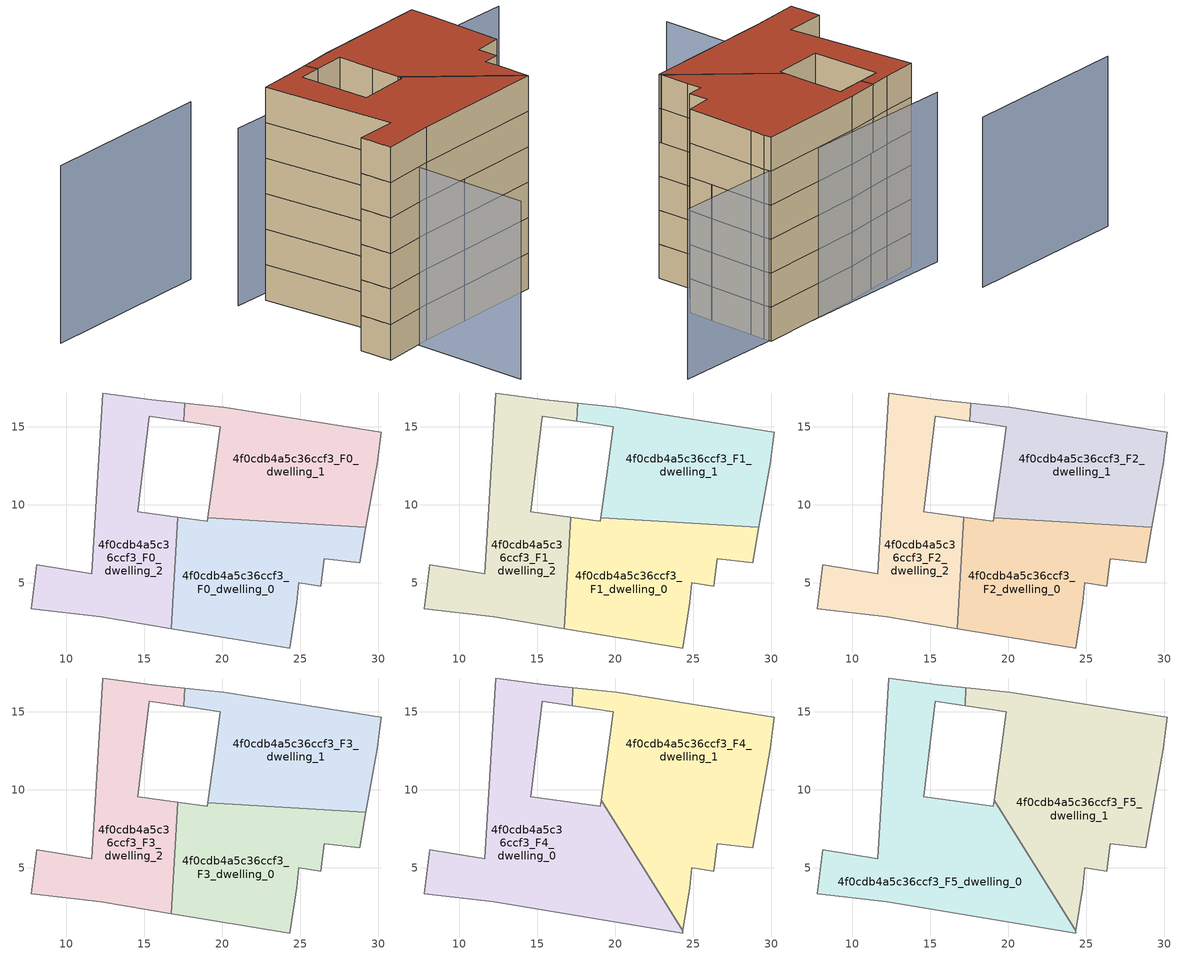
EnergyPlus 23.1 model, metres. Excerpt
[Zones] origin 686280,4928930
4f0cdb4a5c36ccf3_F0_dwelling_0
 floor ground (EU_floor_Construction): 29.2,8.54 28.8,6.29 26.52,6.54 26.29,4.79 24.88,4.98 24.75,3.71 24.3,0.82 16.71,2.06 17.15,9.2 19.02,8.95 19.05,9.16 z0
 wall adiabatic (EU_wall_Construction): 16.71,2.06 24.3,0.82 24.75,3.71 24.88,4.98 26.29,4.79 26.52,6.54 28.8,6.29 29.2,8.54 / 19.05,9.16 19.02,8.95 17.15,9.2 z0:3
 wall to 4f0cdb4a5c36ccf3_F0_dwelling_2 (EU_wall_Construction): 17.15,9.2 16.71,2.06 z0:3
 wall to 4f0cdb4a5c36ccf3_F0_dwelling_1 (EU_wall_Construction): 29.2,8.54 19.05,9.16 z0:3
4f0cdb4a5c36ccf3_F0_dwelling_1
 floor ground (EU_floor_Construction): 30.19,14.65 30.09,13.91 29.92,12.62 29.2,8.54 19.05,9.16 19.45,11.88 19.87,15.01 17.52,15.35 17.59,16.52 20.08,16.26 z0
 wall adiabatic (EU_wall_Construction): 29.2,8.54 29.92,12.62 30.09,13.91 30.19,14.65 20.08,16.26 17.59,16.52 / 17.52,15.35 19.87,15.01 19.45,11.88 19.05,9.16 z0:3
 wall to 4f0cdb4a5c36ccf3_F0_dwelling_2 (EU_wall_Construction): 17.59,16.52 17.52,15.35 z0:3
4f0cdb4a5c36ccf3_F0_dwelling_2
 floor ground (EU_floor_Construction): 17.59,16.52 17.52,15.35 15.31,15.67 14.56,9.54 17.15,9.2 16.71,2.06 12.2,2.8 7.73,3.34 8.09,6.15 11.62,5.59 12.32,17.16 15.46,16.74 z0
 wall adiabatic (EU_wall_Construction): 17.59,16.52 15.46,16.74 12.32,17.16 11.62,5.59 8.09,6.15 7.73,3.34 12.2,2.8 16.71,2.06 / 17.15,9.2 14.56,9.54 15.31,15.67 17.52,15.35 z0:3
4f0cdb4a5c36ccf3_F1_dwelling_0
 floor to 4f0cdb4a5c36ccf3_F0_dwelling_0 (EU_floor_Construction): 29.2,8.54 28.8,6.29 26.52,6.54 26.28,4.79 24.88,4.98 24.75,3.71 24.3,0.82 16.71,2.06 17.15,9.2 19.02,8.95 19.05,9.16 z3
 wall adiabatic (EU_wall_Construction): 16.71,2.06 24.3,0.82 24.75,3.71 24.88,4.98 26.29,4.79 26.52,6.54 28.8,6.29 29.2,8.54 / 19.05,9.16 19.02,8.95 17.15,9.2 z3:6
 wall to 4f0cdb4a5c36ccf3_F1_dwelling_2 (EU_wall_Construction): 17.15,9.2 16.71,2.06 z3:6
 wall to 4f0cdb4a5c36ccf3_F1_dwelling_1 (EU_wall_Construction): 29.2,8.54 19.05,9.16 z3:6
4f0cdb4a5c36ccf3_F1_dwelling_1
 floor to 4f0cdb4a5c36ccf3_F0_dwelling_1 (EU_floor_Construction): 30.19,14.65 30.09,13.91 29.92,12.62 29.2,8.54 19.05,9.16 19.45,11.88 19.87,15.01 17.52,15.35 17.59,16.52 20.08,16.26 z3
 wall adiabatic (EU_wall_Construction): 29.2,8.54 29.92,12.62 30.09,13.91 30.19,14.65 20.08,16.26 17.59,16.52 / 17.52,15.35 19.87,15.01 19.45,11.88 19.05,9.16 z3:6
 wall to 4f0cdb4a5c36ccf3_F1_dwelling_2 (EU_wall_Construction): 17.59,16.52 17.52,15.35 z3:6
4f0cdb4a5c36ccf3_F1_dwelling_2
 floor to 4f0cdb4a5c36ccf3_F0_dwelling_2 (EU_floor_Construction): 17.59,16.52 17.52,15.35 15.31,15.67 14.56,9.54 17.15,9.2 16.71,2.06 12.2,2.8 7.73,3.34 8.09,6.15 11.62,5.59 12.32,17.16 15.46,16.74 z3
 wall adiabatic (EU_wall_Construction): 17.59,16.52 15.46,16.74 12.32,17.16 11.62,5.59 8.09,6.15 7.73,3.34 12.2,2.8 16.71,2.06 / 17.15,9.2 14.56,9.54 15.31,15.67 17.52,15.35 z3:6
4f0cdb4a5c36ccf3_F2_dwelling_0
 floor to 4f0cdb4a5c36ccf3_F1_dwelling_0 (EU_floor_Construction): 29.2,8.54 28.8,6.29 26.52,6.54 26.28,4.79 24.88,4.98 24.75,3.71 24.3,0.82 16.71,2.06 17.15,9.2 19.02,8.95 19.05,9.16 z6
 wall adiabatic (EU_wall_Construction): 16.71,2.06 24.3,0.82 24.75,3.71 24.88,4.98 26.29,4.79 26.52,6.54 28.8,6.29 29.2,8.54 / 19.05,9.16 19.02,8.95 17.15,9.2 z6:9
 wall to 4f0cdb4a5c36ccf3_F2_dwelling_2 (EU_wall_Construction): 17.15,9.2 16.71,2.06 z6:9
 wall to 4f0cdb4a5c36ccf3_F2_dwelling_1 (EU_wall_Construction): 29.2,8.54 19.05,9.16 z6:9
4f0cdb4a5c36ccf3_F2_dwelling_1
 floor to 4f0cdb4a5c36ccf3_F1_dwelling_1 (EU_floor_Construction): 30.19,14.65 30.09,13.91 29.92,12.62 29.2,8.54 19.05,9.16 19.45,11.88 19.87,15.01 17.52,15.35 17.59,16.52 20.08,16.26 z6
 wall adiabatic (EU_wall_Construction): 29.2,8.54 29.92,12.62 30.09,13.91 30.19,14.65 20.08,16.26 17.59,16.52 / 17.52,15.35 19.87,15.01 19.45,11.88 19.05,9.16 z6:9
 wall to 4f0cdb4a5c36ccf3_F2_dwelling_2 (EU_wall_Construction): 17.59,16.52 17.52,15.35 z6:9
4f0cdb4a5c36ccf3_F2_dwelling_2
 floor to 4f0cdb4a5c36ccf3_F1_dwelling_2 (EU_floor_Construction): 17.59,16.52 17.52,15.35 15.31,15.67 14.56,9.54 17.15,9.2 16.71,2.06 12.2,2.8 7.73,3.34 8.09,6.15 11.62,5.59 12.32,17.16 15.46,16.74 z6
 wall adiabatic (EU_wall_Construction): 17.59,16.52 15.46,16.74 12.32,17.16 11.62,5.59 8.09,6.15 7.73,3.34 12.2,2.8 16.71,2.06 / 17.15,9.2 14.56,9.54 15.31,15.67 17.52,15.35 z6:9
4f0cdb4a5c36ccf3_F3_dwelling_0
 floor to 4f0cdb4a5c36ccf3_F2_dwelling_0 (EU_floor_Construction): 29.2,8.54 28.8,6.29 26.52,6.54 26.28,4.79 24.88,4.98 24.75,3.71 24.3,0.82 16.71,2.06 17.15,9.2 19.02,8.95 19.05,9.16 z9
 wall adiabatic (EU_wall_Construction): 16.71,2.06 24.3,0.82 24.75,3.71 24.88,4.98 26.29,4.79 26.52,6.54 28.8,6.29 29.2,8.54 / 19.05,9.16 19.02,8.95 17.15,9.2 z9:12
 wall to 4f0cdb4a5c36ccf3_F3_dwelling_2 (EU_wall_Construction): 17.15,9.2 16.71,2.06 z9:12
 wall to 4f0cdb4a5c36ccf3_F3_dwelling_1 (EU_wall_Construction): 29.2,8.54 19.05,9.16 z9:12
4f0cdb4a5c36ccf3_F3_dwelling_1
 floor to 4f0cdb4a5c36ccf3_F2_dwelling_1 (EU_floor_Construction): 30.19,14.65 30.09,13.91 29.92,12.62 29.2,8.54 19.05,9.16 19.45,11.88 19.87,15.01 17.52,15.35 17.59,16.52 20.08,16.26 z9
 wall adiabatic (EU_wall_Construction): 29.2,8.54 29.92,12.62 30.09,13.91 30.19,14.65 20.08,16.26 17.59,16.52 / 17.52,15.35 19.87,15.01 19.45,11.88 19.05,9.16 z9:12
 wall to 4f0cdb4a5c36ccf3_F3_dwelling_2 (EU_wall_Construction): 17.59,16.52 17.52,15.35 z9:12
4f0cdb4a5c36ccf3_F3_dwelling_2
 floor to 4f0cdb4a5c36ccf3_F2_dwelling_2 (EU_floor_Construction): 17.59,16.52 17.52,15.35 15.31,15.67 14.56,9.54 17.15,9.2 16.71,2.06 12.2,2.8 7.73,3.34 8.09,6.15 11.62,5.59 12.32,17.16 15.46,16.74 z9
 wall adiabatic (EU_wall_Construction): 17.59,16.52 15.46,16.74 12.32,17.16 11.62,5.59 8.09,6.15 7.73,3.34 12.2,2.8 16.71,2.06 / 17.15,9.2 14.56,9.54 15.31,15.67 17.52,15.35 z9:12
4f0cdb4a5c36ccf3_F4_dwelling_0
 floor to 4f0cdb4a5c36ccf3_F3_dwelling_0 (EU_floor_Construction): 19.18,9.15 24.32,0.97 24.3,0.82 16.71,2.06 17.15,9.2 19.02,8.95 19.05,9.16 z12
 floor to 4f0cdb4a5c36ccf3_F3_dwelling_1 (EU_floor_Construction): 19.07,9.32 19.18,9.15 19.05,9.16 z12
 floor to 4f0cdb4a5c36ccf3_F3_dwelling_2 (EU_floor_Construction): 17.24,16.55 17.23,15.4 15.31,15.67 14.56,9.54 17.15,9.2 16.71,2.06 12.2,2.8 7.73,3.34 8.09,6.15 11.62,5.59 12.32,17.16 15.46,16.74 z12
 wall adiabatic (EU_wall_Construction): 17.24,16.55 15.46,16.74 12.32,17.16 11.62,5.59 8.09,6.15 7.73,3.34 12.2,2.8 24.3,0.82 24.32,0.97 / 19.02,8.95 14.56,9.54 15.31,15.67 17.23,15.4 / 19.02,8.95 19.07,9.32 z12:15
 wall to 4f0cdb4a5c36ccf3_F4_dwelling_1 (EU_wall_Construction): 17.23,15.4 17.24,16.55 / 24.32,0.97 19.07,9.32 z12:15
4f0cdb4a5c36ccf3_F4_dwelling_1
 floor to 4f0cdb4a5c36ccf3_F3_dwelling_0 (EU_floor_Construction): 29.2,8.54 28.8,6.29 26.52,6.54 26.28,4.79 24.88,4.98 24.75,3.71 24.32,0.97 19.18,9.15 z12
 floor to 4f0cdb4a5c36ccf3_F3_dwelling_1 (EU_floor_Construction): 30.19,14.65 30.09,13.91 29.92,12.62 29.2,8.54 19.18,9.15 19.07,9.32 19.45,11.88 19.87,15.01 17.52,15.35 17.59,16.52 20.08,16.26 z12
 floor to 4f0cdb4a5c36ccf3_F3_dwelling_2 (EU_floor_Construction): 17.59,16.52 17.52,15.35 17.23,15.4 17.24,16.55 z12
 wall adiabatic (EU_wall_Construction): 24.32,0.97 24.75,3.71 24.88,4.98 26.29,4.79 26.52,6.54 28.8,6.29 29.92,12.62 30.09,13.91 30.19,14.65 20.08,16.26 17.24,16.55 / 17.23,15.4 19.87,15.01 19.45,11.88 19.07,9.32 z12:15
4f0cdb4a5c36ccf3_F5_dwelling_0
 floor to 4f0cdb4a5c36ccf3_F4_dwelling_0 (EU_floor_Construction): 17.24,16.55 17.23,15.4 15.31,15.67 14.56,9.54 19.02,8.95 19.07,9.32 24.32,0.97 24.3,0.82 12.2,2.8 7.73,3.34 8.09,6.15 11.62,5.59 12.32,17.16 15.46,16.74 z15
 wall adiabatic (EU_wall_Construction): 17.24,16.55 15.46,16.74 12.32,17.16 11.62,5.59 8.09,6.15 7.73,3.34 12.2,2.8 24.3,0.82 24.32,0.97 / 19.02,8.95 14.56,9.54 15.31,15.67 17.23,15.4 / 19.02,8.95 19.07,9.32 z15:18
 wall to 4f0cdb4a5c36ccf3_F5_dwelling_1 (EU_wall_Construction): 17.23,15.4 17.24,16.55 / 24.32,0.97 19.07,9.32 z15:18
 roof outside (EU_roof_Construction): 24.3,0.82 24.32,0.97 19.07,9.32 19.02,8.95 14.56,9.54 15.31,15.67 17.23,15.4 17.24,16.55 15.46,16.74 12.32,17.16 11.62,5.59 8.09,6.15 7.73,3.34 12.2,2.8 z18
4f0cdb4a5c36ccf3_F5_dwelling_1
 floor to 4f0cdb4a5c36ccf3_F4_dwelling_1 (EU_floor_Construction): 30.19,14.65 30.09,13.91 29.92,12.62 28.8,6.29 26.52,6.54 26.28,4.79 24.88,4.98 24.75,3.71 24.32,0.97 19.07,9.32 19.45,11.88 19.87,15.01 17.23,15.4 17.24,16.55 20.08,16.26 z15
 wall adiabatic (EU_wall_Construction): 24.32,0.97 24.75,3.71 24.88,4.98 26.29,4.79 26.52,6.54 28.8,6.29 29.92,12.62 30.09,13.91 30.19,14.65 20.08,16.26 17.24,16.55 / 17.23,15.4 19.87,15.01 19.45,11.88 19.07,9.32 z15:18
 roof outside (EU_roof_Construction): 26.29,4.79 26.52,6.54 28.8,6.29 29.92,12.62 30.09,13.91 30.19,14.65 20.08,16.26 17.24,16.55 17.23,15.4 19.87,15.01 19.45,11.88 19.07,9.32 24.32,0.97 24.75,3.71 24.88,4.98 z18
shading: 10.38,18.45 39.75,12.53 / 13.26,17.03 9.81,-7.02 / 12.67,24.03 -2.41,26.76 z0:15
[Building]
EU S2 Campaign: North Axis=0; Terrain=City; Solar Distribution=FullExterior
[Site:Location]
Bologna: Latitude=44.5; Longitude=11.25; Time Zone=1; Elevation=37
[SizingPeriod:WeatherFileDays]
AnnualSizingPeriod: Begin Month=1; Begin Day of Month=1; End Month=12; End Day of Month=31; Day of Week for Start Day=Monday; Use Weather File Daylight Saving Period=No; Use Weather File Rain and Snow Indicators=No
[MATERIAL]
EU_InternalMass_Material: Roughness=MediumRough; Thickness=0.1; Conductivity=1; Density=1800; Specific Heat=900; Thermal Absorptance=0.9; Solar Absorptance=0.7; Visible Absorptance=0.7
[MATERIAL:NOMASS] Roughness=MediumRough; Thermal Absorptance=0.9; Solar Absorptance=0.7; Visible Absorptance=0.7
Name | Thermal Resistance
EU_wall_NoMass | 0.905828
EU_roof_NoMass | 0.37593
EU_floor_NoMass | 0.67114
[CONSTRUCTION]
EU_wall_Construction: EU_wall_NoMass
EU_roof_Construction: EU_roof_NoMass
EU_floor_Construction: EU_floor_NoMass
EU_InternalMass_Construction: EU_InternalMass_Material
[ZONE] Type=1; Multiplier=1; Ceiling Height=autocalculate; Floor Area=autocalculate; Part of Total Floor Area=Yes
Name | Volume
4f0cdb4a5c36ccf3_F0_dwelling_0 | 213.724
4f0cdb4a5c36ccf3_F1_dwelling_0; 4f0cdb4a5c36ccf3_F2_dwelling_0; 4f0cdb4a5c36ccf3_F3_dwelling_0 | 213.723
4f0cdb4a5c36ccf3_F4_dwelling_0 | 320.574
4f0cdb4a5c36ccf3_F5_dwelling_0 | 320.583
4f0cdb4a5c36ccf3_F0_dwelling_1 | 213.732
4f0cdb4a5c36ccf3_F1_dwelling_1; 4f0cdb4a5c36ccf3_F2_dwelling_1; 4f0cdb4a5c36ccf3_F3_dwelling_1 | 213.731
4f0cdb4a5c36ccf3_F4_dwelling_1 | 320.572
4f0cdb4a5c36ccf3_F5_dwelling_1 | 320.575
4f0cdb4a5c36ccf3_F0_dwelling_2; 4f0cdb4a5c36ccf3_F1_dwelling_2; 4f0cdb4a5c36ccf3_F2_dwelling_2; 4f0cdb4a5c36ccf3_F3_dwelling_2 | 213.71
[INTERNALMASS] Construction=EU_InternalMass_Construction
Name | Zone or ZoneList | Surface Area
4f0cdb4a5c36ccf3_F0_dwelling_0_EU_InternalMass | 4f0cdb4a5c36ccf3_F0_dwelling_0 | 71.2423
4f0cdb4a5c36ccf3_F0_dwelling_1_EU_InternalMass | 4f0cdb4a5c36ccf3_F0_dwelling_1 | 71.2447
4f0cdb4a5c36ccf3_F0_dwelling_2_EU_InternalMass | 4f0cdb4a5c36ccf3_F0_dwelling_2 | 71.2367
4f0cdb4a5c36ccf3_F1_dwelling_0_EU_InternalMass | 4f0cdb4a5c36ccf3_F1_dwelling_0 | 71.2423
4f0cdb4a5c36ccf3_F1_dwelling_1_EU_InternalMass | 4f0cdb4a5c36ccf3_F1_dwelling_1 | 71.2447
4f0cdb4a5c36ccf3_F1_dwelling_2_EU_InternalMass | 4f0cdb4a5c36ccf3_F1_dwelling_2 | 71.2367
4f0cdb4a5c36ccf3_F2_dwelling_0_EU_InternalMass | 4f0cdb4a5c36ccf3_F2_dwelling_0 | 71.2423
4f0cdb4a5c36ccf3_F2_dwelling_1_EU_InternalMass | 4f0cdb4a5c36ccf3_F2_dwelling_1 | 71.2447
4f0cdb4a5c36ccf3_F2_dwelling_2_EU_InternalMass | 4f0cdb4a5c36ccf3_F2_dwelling_2 | 71.2367
4f0cdb4a5c36ccf3_F3_dwelling_0_EU_InternalMass | 4f0cdb4a5c36ccf3_F3_dwelling_0 | 71.2423
4f0cdb4a5c36ccf3_F3_dwelling_1_EU_InternalMass | 4f0cdb4a5c36ccf3_F3_dwelling_1 | 71.2447
4f0cdb4a5c36ccf3_F3_dwelling_2_EU_InternalMass | 4f0cdb4a5c36ccf3_F3_dwelling_2 | 71.2367
4f0cdb4a5c36ccf3_F4_dwelling_0_EU_InternalMass | 4f0cdb4a5c36ccf3_F4_dwelling_0 | 106.861
4f0cdb4a5c36ccf3_F4_dwelling_1_EU_InternalMass | 4f0cdb4a5c36ccf3_F4_dwelling_1 | 106.859
4f0cdb4a5c36ccf3_F5_dwelling_0_EU_InternalMass | 4f0cdb4a5c36ccf3_F5_dwelling_0 | 106.861
4f0cdb4a5c36ccf3_F5_dwelling_1_EU_InternalMass | 4f0cdb4a5c36ccf3_F5_dwelling_1 | 106.859
[OTHEREQUIPMENT] Fuel Type=Electricity; Design Level Calculation Method=Watts/Area; Power per Zone Floor Area=1; Fraction Latent=0; Fraction Radiant=0; Fraction Lost=0; Carbon Dioxide Generation Rate=0; EndUse Subcategory=EU_Step8_InternalGains
Name | Zone or ZoneList or Space or SpaceList | Schedule
EU_Step8_InternalGain_4f0cdb4a5c36ccf3_F0_dwelling_0_f000 | 4f0cdb4a5c36ccf3_F0_dwelling_0 | EU_Step8_GainSchedule_4f0cdb4a5c36ccf3_F0_dwelling_0_f000
EU_Step8_InternalGain_4f0cdb4a5c36ccf3_F0_dwelling_1_f000 | 4f0cdb4a5c36ccf3_F0_dwelling_1 | EU_Step8_GainSchedule_4f0cdb4a5c36ccf3_F0_dwelling_1_f000
EU_Step8_InternalGain_4f0cdb4a5c36ccf3_F0_dwelling_2_f000 | 4f0cdb4a5c36ccf3_F0_dwelling_2 | EU_Step8_GainSchedule_4f0cdb4a5c36ccf3_F0_dwelling_2_f000
EU_Step8_InternalGain_4f0cdb4a5c36ccf3_F1_dwelling_0_f000 | 4f0cdb4a5c36ccf3_F1_dwelling_0 | EU_Step8_GainSchedule_4f0cdb4a5c36ccf3_F1_dwelling_0_f000
EU_Step8_InternalGain_4f0cdb4a5c36ccf3_F1_dwelling_1_f000 | 4f0cdb4a5c36ccf3_F1_dwelling_1 | EU_Step8_GainSchedule_4f0cdb4a5c36ccf3_F1_dwelling_1_f000
EU_Step8_InternalGain_4f0cdb4a5c36ccf3_F1_dwelling_2_f000 | 4f0cdb4a5c36ccf3_F1_dwelling_2 | EU_Step8_GainSchedule_4f0cdb4a5c36ccf3_F1_dwelling_2_f000
EU_Step8_InternalGain_4f0cdb4a5c36ccf3_F2_dwelling_0_f000 | 4f0cdb4a5c36ccf3_F2_dwelling_0 | EU_Step8_GainSchedule_4f0cdb4a5c36ccf3_F2_dwelling_0_f000
EU_Step8_InternalGain_4f0cdb4a5c36ccf3_F2_dwelling_1_f000 | 4f0cdb4a5c36ccf3_F2_dwelling_1 | EU_Step8_GainSchedule_4f0cdb4a5c36ccf3_F2_dwelling_1_f000
EU_Step8_InternalGain_4f0cdb4a5c36ccf3_F2_dwelling_2_f000 | 4f0cdb4a5c36ccf3_F2_dwelling_2 | EU_Step8_GainSchedule_4f0cdb4a5c36ccf3_F2_dwelling_2_f000
EU_Step8_InternalGain_4f0cdb4a5c36ccf3_F3_dwelling_0_f000 | 4f0cdb4a5c36ccf3_F3_dwelling_0 | EU_Step8_GainSchedule_4f0cdb4a5c36ccf3_F3_dwelling_0_f000
EU_Step8_InternalGain_4f0cdb4a5c36ccf3_F3_dwelling_1_f000 | 4f0cdb4a5c36ccf3_F3_dwelling_1 | EU_Step8_GainSchedule_4f0cdb4a5c36ccf3_F3_dwelling_1_f000
EU_Step8_InternalGain_4f0cdb4a5c36ccf3_F3_dwelling_2_f000 | 4f0cdb4a5c36ccf3_F3_dwelling_2 | EU_Step8_GainSchedule_4f0cdb4a5c36ccf3_F3_dwelling_2_f000
EU_Step8_InternalGain_4f0cdb4a5c36ccf3_F4_dwelling_0_f000 | 4f0cdb4a5c36ccf3_F4_dwelling_0 | EU_Step8_GainSchedule_4f0cdb4a5c36ccf3_F4_dwelling_0_f000
EU_Step8_InternalGain_4f0cdb4a5c36ccf3_F4_dwelling_1_f000 | 4f0cdb4a5c36ccf3_F4_dwelling_1 | EU_Step8_GainSchedule_4f0cdb4a5c36ccf3_F4_dwelling_1_f000
EU_Step8_InternalGain_4f0cdb4a5c36ccf3_F5_dwelling_0_f000 | 4f0cdb4a5c36ccf3_F5_dwelling_0 | EU_Step8_GainSchedule_4f0cdb4a5c36ccf3_F5_dwelling_0_f000
EU_Step8_InternalGain_4f0cdb4a5c36ccf3_F5_dwelling_1_f000 | 4f0cdb4a5c36ccf3_F5_dwelling_1 | EU_Step8_GainSchedule_4f0cdb4a5c36ccf3_F5_dwelling_1_f000
[ZONEVENTILATION:DESIGNFLOWRATE] Schedule=EU_AlwaysOn; Design Flow Rate Calculation Method=AirChanges/Hour; Air Changes per Hour=0.73129; Ventilation Type=Natural; Fan Pressure Rise=0; Fan Total Efficiency=1; Constant Term Coefficient=1; Temperature Term Coefficient=0; Velocity Term Coefficient=0; Velocity Squared Term Coefficient=0; Minimum Indoor Temperature=-100; Maximum Indoor Temperature=100; Delta Temperature=-100; Minimum Outdoor Temperature=-100; Maximum Outdoor Temperature=100; Maximum Wind Speed=40
Name | Zone or ZoneList or Space or SpaceList
EU_ConstantAir_4f0cdb4a5c36ccf3_F0_dwelling_0 | 4f0cdb4a5c36ccf3_F0_dwelling_0
EU_ConstantAir_4f0cdb4a5c36ccf3_F0_dwelling_1 | 4f0cdb4a5c36ccf3_F0_dwelling_1
EU_ConstantAir_4f0cdb4a5c36ccf3_F0_dwelling_2 | 4f0cdb4a5c36ccf3_F0_dwelling_2
EU_ConstantAir_4f0cdb4a5c36ccf3_F1_dwelling_0 | 4f0cdb4a5c36ccf3_F1_dwelling_0
EU_ConstantAir_4f0cdb4a5c36ccf3_F1_dwelling_1 | 4f0cdb4a5c36ccf3_F1_dwelling_1
EU_ConstantAir_4f0cdb4a5c36ccf3_F1_dwelling_2 | 4f0cdb4a5c36ccf3_F1_dwelling_2
EU_ConstantAir_4f0cdb4a5c36ccf3_F2_dwelling_0 | 4f0cdb4a5c36ccf3_F2_dwelling_0
EU_ConstantAir_4f0cdb4a5c36ccf3_F2_dwelling_1 | 4f0cdb4a5c36ccf3_F2_dwelling_1
EU_ConstantAir_4f0cdb4a5c36ccf3_F2_dwelling_2 | 4f0cdb4a5c36ccf3_F2_dwelling_2
EU_ConstantAir_4f0cdb4a5c36ccf3_F3_dwelling_0 | 4f0cdb4a5c36ccf3_F3_dwelling_0
EU_ConstantAir_4f0cdb4a5c36ccf3_F3_dwelling_1 | 4f0cdb4a5c36ccf3_F3_dwelling_1
EU_ConstantAir_4f0cdb4a5c36ccf3_F3_dwelling_2 | 4f0cdb4a5c36ccf3_F3_dwelling_2
EU_ConstantAir_4f0cdb4a5c36ccf3_F4_dwelling_0 | 4f0cdb4a5c36ccf3_F4_dwelling_0
EU_ConstantAir_4f0cdb4a5c36ccf3_F4_dwelling_1 | 4f0cdb4a5c36ccf3_F4_dwelling_1
EU_ConstantAir_4f0cdb4a5c36ccf3_F5_dwelling_0 | 4f0cdb4a5c36ccf3_F5_dwelling_0
EU_ConstantAir_4f0cdb4a5c36ccf3_F5_dwelling_1 | 4f0cdb4a5c36ccf3_F5_dwelling_1
[HVACTEMPLATE:THERMOSTAT] Constant Heating Setpoint=20; Constant Cooling Setpoint=50
EU_HeatOnly_4f0cdb4a5c36ccf3_F0_dwelling_0; EU_HeatOnly_4f0cdb4a5c36ccf3_F0_dwelling_1; EU_HeatOnly_4f0cdb4a5c36ccf3_F0_dwelling_2; EU_HeatOnly_4f0cdb4a5c36ccf3_F1_dwelling_0; EU_HeatOnly_4f0cdb4a5c36ccf3_F1_dwelling_1; EU_HeatOnly_4f0cdb4a5c36ccf3_F1_dwelling_2; EU_HeatOnly_4f0cdb4a5c36ccf3_F2_dwelling_0; EU_HeatOnly_4f0cdb4a5c36ccf3_F2_dwelling_1; EU_HeatOnly_4f0cdb4a5c36ccf3_F2_dwelling_2; EU_HeatOnly_4f0cdb4a5c36ccf3_F3_dwelling_0; EU_HeatOnly_4f0cdb4a5c36ccf3_F3_dwelling_1; EU_HeatOnly_4f0cdb4a5c36ccf3_F3_dwelling_2; EU_HeatOnly_4f0cdb4a5c36ccf3_F4_dwelling_0; EU_HeatOnly_4f0cdb4a5c36ccf3_F4_dwelling_1; EU_HeatOnly_4f0cdb4a5c36ccf3_F5_dwelling_0; EU_HeatOnly_4f0cdb4a5c36ccf3_F5_dwelling_1
[HVACTEMPLATE:ZONE:IDEALLOADSAIRSYSTEM] System Availability Schedule=EU_AlwaysOn; Maximum Heating Supply Air Temperature=50; Minimum Cooling Supply Air Temperature=13; Maximum Heating Supply Air Humidity Ratio=0.0156; Minimum Cooling Supply Air Humidity Ratio=0.0077; Heating Limit=NoLimit; Cooling Limit=NoLimit; Heating Availability Schedule=EU_AlwaysOn; Cooling Availability Schedule=EU_CoolingOff; Dehumidification Control Type=ConstantSensibleHeatRatio; Cooling Sensible Heat Ratio=0.7; Dehumidification Setpoint=60; Humidification Control Type=None; Humidification Setpoint=30; Outdoor Air Method=None; Outdoor Air Flow Rate per Person=0.00944; Outdoor Air Flow Rate per Zone Floor Area=0; Outdoor Air Flow Rate per Zone=0; Demand Controlled Ventilation Type=None; Outdoor Air Economizer Type=NoEconomizer; Heat Recovery Type=None; Sensible Heat Recovery Effectiveness=0.7; Latent Heat Recovery Effectiveness=0.65
Name | Template Thermostat
4f0cdb4a5c36ccf3_F0_dwelling_0 | EU_HeatOnly_4f0cdb4a5c36ccf3_F0_dwelling_0
4f0cdb4a5c36ccf3_F0_dwelling_1 | EU_HeatOnly_4f0cdb4a5c36ccf3_F0_dwelling_1
4f0cdb4a5c36ccf3_F0_dwelling_2 | EU_HeatOnly_4f0cdb4a5c36ccf3_F0_dwelling_2
4f0cdb4a5c36ccf3_F1_dwelling_0 | EU_HeatOnly_4f0cdb4a5c36ccf3_F1_dwelling_0
4f0cdb4a5c36ccf3_F1_dwelling_1 | EU_HeatOnly_4f0cdb4a5c36ccf3_F1_dwelling_1
4f0cdb4a5c36ccf3_F1_dwelling_2 | EU_HeatOnly_4f0cdb4a5c36ccf3_F1_dwelling_2
4f0cdb4a5c36ccf3_F2_dwelling_0 | EU_HeatOnly_4f0cdb4a5c36ccf3_F2_dwelling_0
4f0cdb4a5c36ccf3_F2_dwelling_1 | EU_HeatOnly_4f0cdb4a5c36ccf3_F2_dwelling_1
4f0cdb4a5c36ccf3_F2_dwelling_2 | EU_HeatOnly_4f0cdb4a5c36ccf3_F2_dwelling_2
4f0cdb4a5c36ccf3_F3_dwelling_0 | EU_HeatOnly_4f0cdb4a5c36ccf3_F3_dwelling_0
4f0cdb4a5c36ccf3_F3_dwelling_1 | EU_HeatOnly_4f0cdb4a5c36ccf3_F3_dwelling_1
4f0cdb4a5c36ccf3_F3_dwelling_2 | EU_HeatOnly_4f0cdb4a5c36ccf3_F3_dwelling_2
4f0cdb4a5c36ccf3_F4_dwelling_0 | EU_HeatOnly_4f0cdb4a5c36ccf3_F4_dwelling_0
4f0cdb4a5c36ccf3_F4_dwelling_1 | EU_HeatOnly_4f0cdb4a5c36ccf3_F4_dwelling_1
4f0cdb4a5c36ccf3_F5_dwelling_0 | EU_HeatOnly_4f0cdb4a5c36ccf3_F5_dwelling_0
4f0cdb4a5c36ccf3_F5_dwelling_1 | EU_HeatOnly_4f0cdb4a5c36ccf3_F5_dwelling_1
[SIZING:ZONE] Zone Cooling Design Supply Air Temperature Input Method=SupplyAirTemperature; Zone Cooling Design Supply Air Temperature=13; Zone Heating Design Supply Air Temperature Input Method=SupplyAirTemperature; Zone Heating Design Supply Air Temperature=50; Zone Cooling Design Supply Air Humidity Ratio=0.008; Zone Heating Design Supply Air Humidity Ratio=0.008; Cooling Design Air Flow Method=DesignDay; Cooling Design Air Flow Rate=0; Cooling Minimum Air Flow per Zone Floor Area=0.000762; Cooling Minimum Air Flow=0; Cooling Minimum Air Flow Fraction=0.2; Heating Design Air Flow Method=DesignDay; Heating Design Air Flow Rate=0; Heating Maximum Air Flow per Zone Floor Area=0.002032; Heating Maximum Air Flow=0.141576; Heating Maximum Air Flow Fraction=0.3; Account for Dedicated Outdoor Air System=No; Dedicated Outdoor Air System Control Strategy=NeutralSupplyAir; Dedicated Outdoor Air Low Setpoint Temperature for Design=autosize; Dedicated Outdoor Air High Setpoint Temperature for Design=autosize; Zone Load Sizing Method=Sensible Load Only No Latent Load; Zone Latent Cooling Design Supply Air Humidity Ratio Input Method=HumidityRatioDifference; Zone Cooling Design Supply Air Humidity Ratio Difference=0.005; Zone Latent Heating Design Supply Air Humidity Ratio Input Method=HumidityRatioDifference; Zone Humidification Design Supply Air Humidity Ratio Difference=0.005
4f0cdb4a5c36ccf3_F0_dwelling_0; 4f0cdb4a5c36ccf3_F0_dwelling_1; 4f0cdb4a5c36ccf3_F0_dwelling_2; 4f0cdb4a5c36ccf3_F1_dwelling_0; 4f0cdb4a5c36ccf3_F1_dwelling_1; 4f0cdb4a5c36ccf3_F1_dwelling_2; 4f0cdb4a5c36ccf3_F2_dwelling_0; 4f0cdb4a5c36ccf3_F2_dwelling_1; 4f0cdb4a5c36ccf3_F2_dwelling_2; 4f0cdb4a5c36ccf3_F3_dwelling_0; 4f0cdb4a5c36ccf3_F3_dwelling_1; 4f0cdb4a5c36ccf3_F3_dwelling_2; 4f0cdb4a5c36ccf3_F4_dwelling_0; 4f0cdb4a5c36ccf3_F4_dwelling_1; 4f0cdb4a5c36ccf3_F5_dwelling_0; 4f0cdb4a5c36ccf3_F5_dwelling_1
[SCHEDULE:CONSTANT]
Name | Hourly Value
EU_AlwaysOn | 1
EU_CoolingOff | 0
[SCHEDULE:FILE] Column Number=1; Rows to Skip at Top=0; Number of Hours of Data=8760; Column Separator=Comma; Interpolate to Timestep=No; Minutes per Item=60; Adjust Schedule for Daylight Savings=Yes
Name | File
EU_Step8_GainSchedule_4f0cdb4a5c36ccf3_F0_dwelling_0_f000 | ../../schedules/4f0cdb4a5c36ccf3/4f0cdb4a5c36ccf3_F0_dwelling_0_f000_gain.csv
EU_Step8_GainSchedule_4f0cdb4a5c36ccf3_F0_dwelling_1_f000 | ../../schedules/4f0cdb4a5c36ccf3/4f0cdb4a5c36ccf3_F0_dwelling_1_f000_gain.csv
EU_Step8_GainSchedule_4f0cdb4a5c36ccf3_F0_dwelling_2_f000 | ../../schedules/4f0cdb4a5c36ccf3/4f0cdb4a5c36ccf3_F0_dwelling_2_f000_gain.csv
EU_Step8_GainSchedule_4f0cdb4a5c36ccf3_F1_dwelling_0_f000 | ../../schedules/4f0cdb4a5c36ccf3/4f0cdb4a5c36ccf3_F1_dwelling_0_f000_gain.csv
EU_Step8_GainSchedule_4f0cdb4a5c36ccf3_F1_dwelling_1_f000 | ../../schedules/4f0cdb4a5c36ccf3/4f0cdb4a5c36ccf3_F1_dwelling_1_f000_gain.csv
EU_Step8_GainSchedule_4f0cdb4a5c36ccf3_F1_dwelling_2_f000 | ../../schedules/4f0cdb4a5c36ccf3/4f0cdb4a5c36ccf3_F1_dwelling_2_f000_gain.csv
EU_Step8_GainSchedule_4f0cdb4a5c36ccf3_F2_dwelling_0_f000 | ../../schedules/4f0cdb4a5c36ccf3/4f0cdb4a5c36ccf3_F2_dwelling_0_f000_gain.csv
EU_Step8_GainSchedule_4f0cdb4a5c36ccf3_F2_dwelling_1_f000 | ../../schedules/4f0cdb4a5c36ccf3/4f0cdb4a5c36ccf3_F2_dwelling_1_f000_gain.csv
EU_Step8_GainSchedule_4f0cdb4a5c36ccf3_F2_dwelling_2_f000 | ../../schedules/4f0cdb4a5c36ccf3/4f0cdb4a5c36ccf3_F2_dwelling_2_f000_gain.csv
EU_Step8_GainSchedule_4f0cdb4a5c36ccf3_F3_dwelling_0_f000 | ../../schedules/4f0cdb4a5c36ccf3/4f0cdb4a5c36ccf3_F3_dwelling_0_f000_gain.csv
EU_Step8_GainSchedule_4f0cdb4a5c36ccf3_F3_dwelling_1_f000 | ../../schedules/4f0cdb4a5c36ccf3/4f0cdb4a5c36ccf3_F3_dwelling_1_f000_gain.csv
EU_Step8_GainSchedule_4f0cdb4a5c36ccf3_F3_dwelling_2_f000 | ../../schedules/4f0cdb4a5c36ccf3/4f0cdb4a5c36ccf3_F3_dwelling_2_f000_gain.csv
EU_Step8_GainSchedule_4f0cdb4a5c36ccf3_F4_dwelling_0_f000 | ../../schedules/4f0cdb4a5c36ccf3/4f0cdb4a5c36ccf3_F4_dwelling_0_f000_gain.csv
EU_Step8_GainSchedule_4f0cdb4a5c36ccf3_F4_dwelling_1_f000 | ../../schedules/4f0cdb4a5c36ccf3/4f0cdb4a5c36ccf3_F4_dwelling_1_f000_gain.csv
EU_Step8_GainSchedule_4f0cdb4a5c36ccf3_F5_dwelling_0_f000 | ../../schedules/4f0cdb4a5c36ccf3/4f0cdb4a5c36ccf3_F5_dwelling_0_f000_gain.csv
EU_Step8_GainSchedule_4f0cdb4a5c36ccf3_F5_dwelling_1_f000 | ../../schedules/4f0cdb4a5c36ccf3/4f0cdb4a5c36ccf3_F5_dwelling_1_f000_gain.csv
